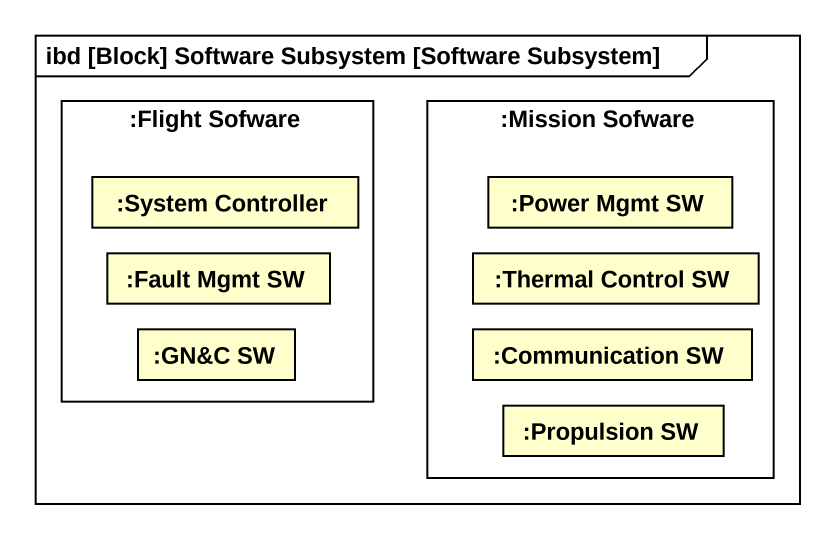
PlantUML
@startuml
mainframe ibd [Block] Software Subsystem [Software Subsystem]
rectangle ":Flight Sofware" as Flight_Sofware {
  rectangle ":System Controller" as System_Controller
  rectangle ":Fault Mgmt SW" as Fault_Mgmt_SW
  rectangle ":GN&C SW" as GN_C_SW
}
rectangle ":Mission Sofware" as Mission_Sofware {
  rectangle ":Power Mgmt SW" as Power_Mgmt_SW
  rectangle ":Thermal Control SW" as Thermal_Control_SW
  rectangle ":Communication SW" as Communication_SW
  rectangle ":Propulsion SW" as Propulsion_SW
}
@enduml
